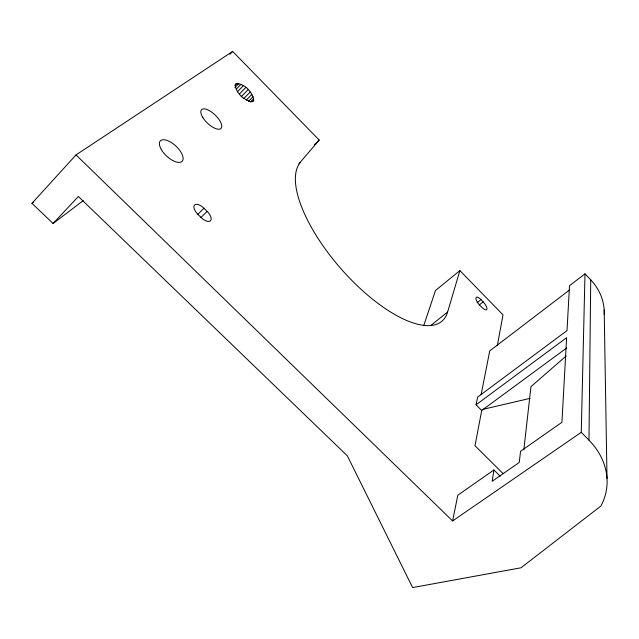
<?xml version="1.0" encoding="UTF-8"?>
<svg xmlns="http://www.w3.org/2000/svg" width="639" height="639" viewBox="0 0 639 639"><rect width="100%" height="100%" fill="white"/><g stroke="black" fill="none" stroke-linecap="round" stroke-linejoin="round"><path stroke-width="0.96" d="M253.739 100.227C252.677 92.184 244.21 83.054 235.823 83.717L235.144 84.755C235.967 92.927 243.93 100.387 251.886 101.793L253.108 101.305L253.739 100.227L252.397 101.593M298.924 163.808L319.204 140.045L232.652 51.424L76.025 154.918L31.95 203.346L53.093 223.514L78.365 196.477L347.352 455.847L412.626 587.576L520.993 567.791L600.86 506.056A74.004 61.032 11.3 0 0 588.974 440.159L590.724 279.874L584.989 273.827L569.509 285.681L567.017 330.587L477.605 397.131L476.055 404.799L481.718 410.47L475.001 445.734L503.125 473.651M588.974 440.159L581.266 432.315L584.989 273.827M523.828 449.856L530.961 386.627L566.106 356.027M500.241 476.223L493.915 469.953L492.158 481.279L519.243 462.444L520.561 451.286L561.929 422.307L566.625 337.704L476.055 404.799M497.278 345.883L503.005 314.851L459.888 270.585L435.471 290.545L423.681 325.762M481.103 394.798L489.738 350.891L569.525 289.986M76.025 154.918L452.612 520.953L457.796 495.249L493.915 469.953M430.526 325.706L447.619 312.016L459.888 270.585M229.912 54.323L232.652 51.424M235.088 85.354L237.093 83.278M234.856 87.615L238.858 83.469M236.334 89.093L240.991 84.276M237.365 91.816L243.355 85.642M239.521 93.901L245.783 87.455M241.159 96.761L248.116 89.62M243.93 98.39L250.208 91.968M246.327 100.059L251.91 94.356M248.427 101.401L253.116 96.633M250.384 102.04L253.739 98.63M197.786 214.345L203.985 208.266L207.148 211.389A8.954 4.305 44.7 0 1 210.519 220.751A8.954 4.305 44.7 0 1 201.149 217.564L197.93 214.392A8.97 4.305 44.5 0 1 194.56 205.031A8.97 4.305 44.5 0 1 203.985 208.266M200.942 217.452L207.148 211.389M314.364 144.67L319.204 140.045M477.101 302.71L480.983 299.627L483.172 301.872A6.494 2.3 51.4 0 1 486.926 309.116A6.494 2.3 51.4 0 1 481.902 307.375L479.697 305.115A6.494 2.3 51.3 0 1 475.943 297.87A6.494 2.3 51.3 0 1 480.983 299.627M479.274 304.947L483.172 301.872M53.093 223.514L83.286 200.59M481.718 410.47L566.817 347.864M31.95 203.346L33.579 202.212M452.612 520.953L581.266 432.315M482.373 409.487L530.011 398.377M604.182 309.923L607.01 478.403M447.619 312.016A106.441 41.783 48.9 0 1 351.602 280.178A106.441 41.783 48.9 0 1 300.322 162.474M590.724 279.874A55.425 49.283 7.2 0 1 604.222 314.548M202.787 117.424A13.515 5.599 43.9 0 0 220.862 128.575A13.515 5.599 43.9 0 0 210.223 111.138A13.515 5.599 43.9 0 0 202.787 117.424M161.395 149.678A14.945 6.813 43 0 0 181.915 161.515A14.945 6.813 43 0 0 170.453 142.01A14.945 6.813 43 0 0 161.395 149.678"/></g></svg>
